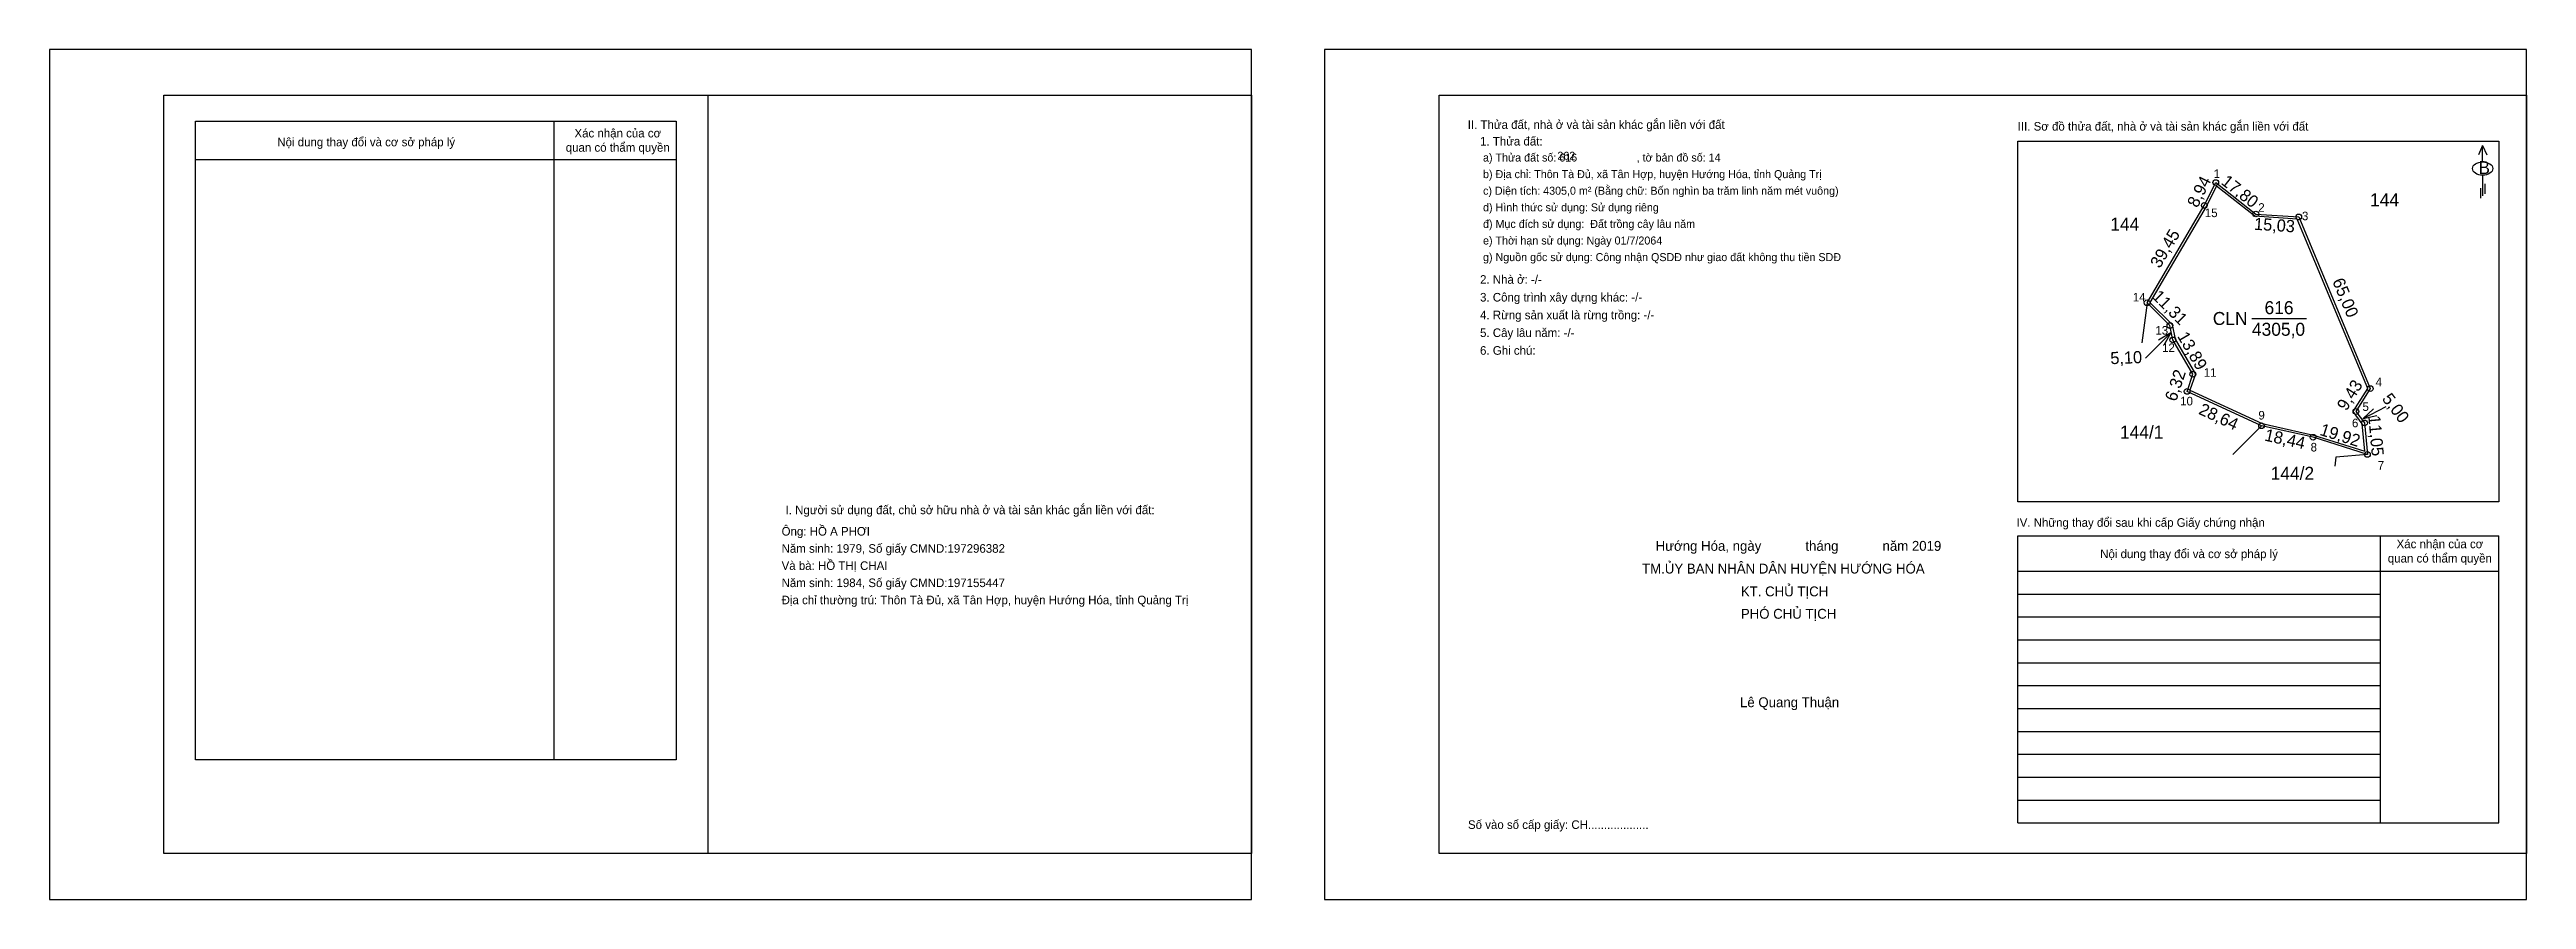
# Model space of a CAD drawing. Extents: x 552523 to 553389, y 1841368 to 1841665.
import ezdxf

# ---------------------------------------------------------------- set-up
doc = ezdxf.new("R2010")
doc.units = 0
for name, color, linetype in [('Level 1', 7, 'Continuous'), ('Level 11', 7, 'Continuous'), ('Level 12', 7, 'Continuous'), ('Level 13', 7, 'Continuous'), ('Level 14', 7, 'Continuous'), ('Level 15', 7, 'Continuous'), ('Level 16', 7, 'Continuous'), ('Level 17', 7, 'Continuous'), ('Level 18', 7, 'Continuous'), ('Level 2', 7, 'Continuous'), ('Level 3', 7, 'Continuous'), ('Level 4', 7, 'Continuous'), ('Level 5', 7, 'Continuous'), ('Level 6', 7, 'Continuous'), ('Level 7', 7, 'Continuous'), ('Level 8', 7, 'Continuous')]:
    doc.layers.add(name, color=color, linetype=linetype)

msp = doc.modelspace()

# ---------------------------------------------------------------- linework, layer by layer
at = {"layer": 'Level 1'}
for p, q in [((552573.99, 1841640.47), (552741.99, 1841640.47)), ((552573.99, 1841417.26), (552573.99, 1841640.47)), ((552741.99, 1841640.47), (552741.99, 1841417.26)), ((552573.99, 1841627.08), (552741.99, 1841627.08)), ((553210.87, 1841495.55), (553378.87, 1841495.55)), ((553337.42, 1841495.55), (553337.42, 1841395.24)), ((553210.87, 1841483.2), (553378.87, 1841483.2)), ((553210.87, 1841475.2), (553337.42, 1841475.2)), ((553210.87, 1841467.2), (553337.42, 1841467.2)), ((553210.87, 1841459.2), (553337.42, 1841459.2)), ((553210.87, 1841451.2), (553337.42, 1841451.2)), ((553210.87, 1841443.2), (553337.42, 1841443.2)), ((553210.87, 1841435.2), (553337.42, 1841435.2)), ((553210.87, 1841427.2), (553337.42, 1841427.2)), ((553210.87, 1841419.2), (553337.42, 1841419.2)), ((553210.87, 1841411.2), (553337.42, 1841411.2)), ((553210.87, 1841403.2), (553337.42, 1841403.2))]:
    msp.add_line(p, q, dxfattribs=at)
for points in [[(552699.27, 1841640.47), (552699.27, 1841417.26)], [(553210.87, 1841395.24), (553210.87, 1841495.55)], [(553378.87, 1841395.24), (553378.87, 1841495.55)], [(552741.99, 1841417.26), (552573.99, 1841417.26)]]:
    msp.add_lwpolyline(points, dxfattribs=at)
at = {"layer": 'Level 11'}
for centre in [(553276, 1841611), (553280, 1841619), (553294, 1841608), (553309, 1841607), (553256, 1841577), (553264, 1841569), (553265, 1841564), (553272, 1841552), (553270, 1841546), (553334, 1841547), (553296, 1841534), (553329, 1841539), (553332, 1841535), (553314, 1841530), (553333, 1841524)]:
    msp.add_circle(centre, 1, dxfattribs=at)
at = {"layer": 'Level 12'}
for p, q in [((553256, 1841577), (553254.17, 1841562.94)), ((553296, 1841534), (553285.97, 1841523.97)), ((553322, 1841523), (553321.57, 1841519.89)), ((553333, 1841524), (553322, 1841523))]:
    msp.add_line(p, q, dxfattribs=at)
at = {"layer": 'Level 13'}
msp.add_line((553292.65, 1841571.5), (553311.73, 1841571.5), dxfattribs=at)
at = {"layer": 'Level 15'}
msp.add_lwpolyline([(553328.03, 1841538.96), (553333.1, 1841547.07), (553308.45, 1841606.23), (553293.7, 1841607.22), (553280.28, 1841617.77), (553276.7, 1841610.62), (553257, 1841577.13), (553264.74, 1841569.39), (553265.76, 1841564.29), (553272.87, 1841552.09), (553270.99, 1841546.43), (553296.26, 1841534.76), (553314.21, 1841530.77), (553332.09, 1841525.12), (553331.22, 1841534.7)], close=True, dxfattribs=at)
at = {"layer": 'Level 16'}
for p, q in [((553276, 1841611), (553280, 1841619)), ((553280, 1841619), (553294, 1841608)), ((553256, 1841577), (553276, 1841611)), ((553294, 1841608), (553309, 1841607)), ((553309, 1841607), (553334, 1841547)), ((553264, 1841569), (553256, 1841577)), ((553265, 1841564), (553264, 1841569)), ((553272, 1841552), (553265, 1841564)), ((553270, 1841546), (553272, 1841552)), ((553296, 1841534), (553270, 1841546)), ((553334, 1841547), (553329, 1841539)), ((553329, 1841539), (553332, 1841535)), ((553332, 1841535), (553333, 1841524)), ((553314, 1841530), (553296, 1841534)), ((553333, 1841524), (553314, 1841530))]:
    msp.add_line(p, q, dxfattribs=at)
at = {"layer": 'Level 18'}
for p, q in [((553264.3, 1841566.46), (553255.49, 1841557.64)), ((553264.3, 1841566.46), (553259.97, 1841563.95)), ((553264.3, 1841566.46), (553261.8, 1841562.12)), ((553331.46, 1841536.51), (553339.54, 1841540.74)), ((553331.46, 1841536.51), (553335.14, 1841539.89)), ((553331.46, 1841536.51), (553336.34, 1841537.6))]:
    msp.add_line(p, q, dxfattribs=at)
at = {"layer": 'Level 2'}
for p, q in [((553008.58, 1841649.48), (553388.58, 1841649.48)), ((553008.58, 1841384.48), (553008.58, 1841649.48)), ((553210.87, 1841507.39), (553210.87, 1841633.5)), ((553210.87, 1841633.5), (553378.87, 1841633.5)), ((553378.87, 1841633.5), (553378.87, 1841507.39)), ((553378.87, 1841507.39), (553210.87, 1841507.39))]:
    msp.add_line(p, q, dxfattribs=at)
msp.add_lwpolyline([(552942.99, 1841384.49), (552562.99, 1841384.49), (552562.99, 1841649.49), (552942.99, 1841649.49)], close=True, dxfattribs=at)
for points in [[(552752.99, 1841649.49), (552752.99, 1841384.49)], [(553388.58, 1841649.48), (553388.58, 1841384.48), (553008.58, 1841384.48)]]:
    msp.add_lwpolyline(points, dxfattribs=at)
at = {"layer": 'Level 3'}
msp.add_lwpolyline([(552522.99, 1841665.48), (552522.99, 1841368.48), (552942.99, 1841368.48), (552942.99, 1841665.48)], close=True, dxfattribs=at)
at = {"layer": 'Level 4'}
msp.add_lwpolyline([(552968.58, 1841665.48), (552968.58, 1841368.48), (553388.58, 1841368.48), (553388.58, 1841665.48)], close=True, dxfattribs=at)
at = {"layer": 'Level 5'}
for p, q in [((553373.24, 1841631.89), (553371.78, 1841628.7)), ((553373.24, 1841626.23), (553373.24, 1841631.89)), ((553373.24, 1841631.89), (553374.69, 1841628.7)), ((553373.27, 1841621.55), (553373.27, 1841614.41)), ((553372.51, 1841617.07), (553372.51, 1841613.59)), ((553374.08, 1841618.56), (553374.08, 1841615.08)), ((553210.87, 1841395.24), (553378.87, 1841395.24))]:
    msp.add_line(p, q, dxfattribs=at)
msp.add_ellipse((553373.27, 1841623.88), major_axis=(3.55, 0), ratio=0.655849, dxfattribs=at)

# ---------------------------------------------------------------- texts
at = {"layer": 'Level 1'}
for s, height, p in [('Xác nhận của cơ ', 3, (552706.43, 1841634.76)), ('Nội dung thay đổi và cơ sở pháp lý', 3, (552602.59, 1841631.66)), ('quan có thẩm quyền', 3, (552703.38, 1841629.76)), ('I. Người sử dụng đất, chủ sở hữu nhà ở và tài sản khác gắn liền với đất:', 3, (552780.2, 1841503.1)), ('IV. Những thay đổi sau khi cấp Giấy chứng nhận', 3, (553210.37, 1841498.7)), ('Nội dung thay đổi và cơ sở pháp lý', 3, (553239.61, 1841487.75)), ('Xác nhận của cơ ', 3, (553343.19, 1841491.21)), ('quan có thẩm quyền', 3, (553340.14, 1841486.21)), ('Lê Quang Thuận', 3.4537, (553113.74, 1841435.67))]:
    msp.add_text(s, height=height, dxfattribs=at).set_placement(p)
at = {"layer": 'Level 13'}
for s, p in [('616', (553297.05, 1841573.01)), ('CLN', (553278.97, 1841569.23)), ('4305,0', (553292.65, 1841565.45))]:
    msp.add_text(s, height=4.539, dxfattribs=at).set_placement(p)
at = {"layer": 'Level 14'}
for s, rotation, p in [('8,94', 63.43495, (553273.58, 1841609.91)), ('17,80', 321.84277, (553281.58, 1841618.68)), ('15,03', 356.18593, (553293.3, 1841602.51)), ('39,45', 59.53446, (553260.46, 1841588.77)), ('11,31', 315, (553257.51, 1841578.9)), ('65,00', 292.61986, (553320.66, 1841584.55)), ('5,10', 1.97933, (553243.25, 1841555.52)), ('13,89', 300.25644, (553266.41, 1841565.33)), ('6,32', 71.56505, (553266.13, 1841542.23)), ('9,43', 57.99462, (553325.66, 1841538.93)), ('5,00', 306.8699, (553337.89, 1841543.39)), ('28,64', 335.22486, (553273.71, 1841538.26)), ('19,92', 342.47443, (553316.06, 1841530.86)), ('11,05', 275.19443, (553333.27, 1841537.43)), ('18,44', 347.47119, (553296.82, 1841528.86))]:
    msp.add_text(s, height=4.255, rotation=rotation, dxfattribs=at).set_placement(p)
at = {"layer": 'Level 17'}
for s, p in [('1', (553279.27, 1841620.57)), ('15', (553276.17, 1841606.92)), ('2', (553294.86, 1841608.77)), ('3', (553310.12, 1841605.82)), ('14', (553251.01, 1841577.45)), ('13', (553258.9, 1841565.85)), ('12', (553261.23, 1841559.78)), ('11', (553275.81, 1841551.12)), ('10', (553267.57, 1841541.12)), ('4', (553335.85, 1841547.77)), ('9', (553294.91, 1841536.18)), ('6', (553327.61, 1841533.48)), ('5', (553331.27, 1841539.18)), ('8', (553313.15, 1841525.02)), ('7', (553336.61, 1841518.66))]:
    msp.add_text(s, height=3, dxfattribs=at).set_placement(p)
at = {"layer": 'Level 5'}
for s, height, p in [('II. Thửa đất, nhà ở và tài sản khác gắn liền với đất', 3, (553018.6, 1841637.75)), ('III. Sơ đồ thửa đất, nhà ở và tài sản khác gắn liền với đất', 3, (553210.78, 1841637.15)), ('B', 4.5, (553371.82, 1841621.97)), ('Hướng Hóa, ngày            tháng            năm 2019', 3.4537, (553084.26, 1841490.31)), ('TM.ỦY BAN NHÂN DÂN HUYỆN HƯỚNG HÓA', 3.4537, (553079.52, 1841482.37)), ('KT. CHỦ TỊCH', 3.4537, (553114.05, 1841474.4)), ('PHÓ CHỦ TỊCH', 3.4537, (553114.05, 1841466.57)), ('Số vào sổ cấp giấy: CH...................', 3, (553018.69, 1841393.12))]:
    msp.add_text(s, height=height, dxfattribs=at).set_placement(p)
at = {"layer": 'Level 6'}
for s, height, p in [('1. Thửa đất: ', 3, (553022.9, 1841631.94)), (' a) Thửa đất số: 616                    , tờ bản đồ số: 14', 2.8, (553022.9, 1841626.34)), (' b) Địa chỉ: Thôn Tà Đủ, xã Tân Hợp, huyện Hướng Hóa, tỉnh Quảng Trị', 2.8, (553022.9, 1841620.54)), (' c) Diện tích: 4305,0 m² (Bằng chữ: Bốn nghìn ba trăm linh năm mét vuông)', 2.8, (553022.9, 1841614.74)), (' d) Hình thức sử dụng: Sử dụng riêng', 2.8, (553022.9, 1841608.94)), (' đ) Mục đích sử dụng:  Đất trồng cây lâu năm', 2.8, (553022.9, 1841603.14)), (' e) Thời hạn sử dụng: Ngày 01/7/2064', 2.8, (553022.9, 1841597.34)), (' g) Nguồn gốc sử dụng: Công nhận QSDĐ như giao đất không thu tiền SDĐ', 2.8, (553022.9, 1841591.54)), ('2. Nhà ở: -/-', 3, (553022.9, 1841583.63)), ('3. Công trình xây dựng khác: -/-', 3, (553022.9, 1841577.42)), ('4. Rừng sản xuất là rừng trồng: -/-', 3, (553022.9, 1841571.22)), ('5. Cây lâu năm: -/-', 3, (553022.9, 1841565.02)), ('6. Ghi chú:', 3, (553022.9, 1841558.82)), ('Ông: HỒ A PHƠI', 3, (552778.82, 1841495.63)), ('Năm sinh: 1979, Số giấy CMND:197296382', 3, (552778.82, 1841489.63)), ('Và bà: HỒ THỊ CHAI', 3, (552778.82, 1841483.63)), ('Địa chỉ thường trú: Thôn Tà Đủ, xã Tân Hợp, huyện Hướng Hóa, tỉnh Quảng Trị', 3, (552778.82, 1841471.63)), ('Năm sinh: 1984, Số giấy CMND:197155447', 3, (552778.82, 1841477.63))]:
    msp.add_text(s, height=height, dxfattribs=at).set_placement(p)
at = {"layer": 'Level 7'}
msp.add_text('262', height=2.8, dxfattribs=at).set_placement((553049.91, 1841626.96))
at = {"layer": 'Level 8'}
for s, p in [('144', (553333.93, 1841610.71)), ('144', (553243.16, 1841602.21)), ('144/1', (553246.54, 1841529.52)), ('144/2', (553299.19, 1841515.12))]:
    msp.add_text(s, height=4.539, dxfattribs=at).set_placement(p)

doc.saveas('drawing.dxf')
